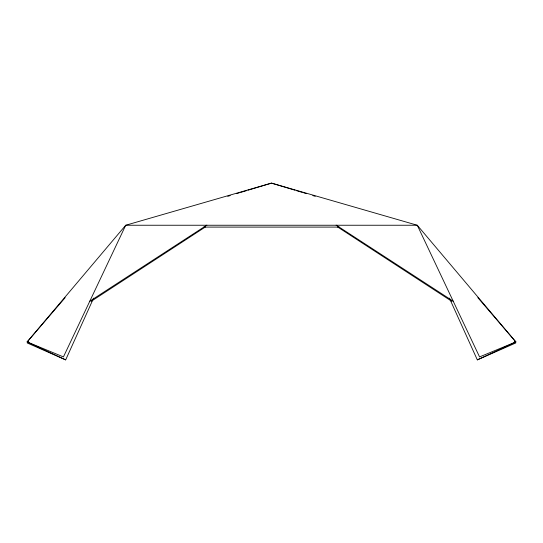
<?xml version="1.0" encoding="UTF-8"?>
<svg xmlns="http://www.w3.org/2000/svg" width="543" height="543" viewBox="0 0 543 543"><rect width="100%" height="100%" fill="white"/><g stroke="black" fill="none" stroke-linecap="round" stroke-linejoin="round"><path stroke-width="0.81" d="M28.331 341.683L27.238 342.966L65.676 359.88L93.606 298.121M65.676 359.88L27.15 341.941L125.725 225.243L271.5 183.12L417.275 225.243L515.85 341.941L477.324 359.88L449.394 298.121M477.854 297.673L515.85 341.941L479.564 356.914L417.275 225.243L125.725 225.243L63.436 356.914L27.15 341.941L65.146 297.673M27.15 341.941L28.569 341.018M89.656 301.311L206.863 225.135M91.143 301.351L205.464 226.913M477.324 359.88L515.762 342.966L514.669 341.683M227.768 196.315L230.198 195.582M236.68 193.627L239.103 192.894M240.725 192.405L246.393 190.695M248.015 190.206L271.5 183.12L294.985 190.206M203.7 227.096L339.3 227.096M296.607 190.695L302.275 192.405M303.897 192.894L306.32 193.627M312.802 195.582L315.232 196.315M336.137 225.135L453.344 301.311M514.431 341.018L515.85 341.941M337.536 226.913L451.857 301.351"/></g></svg>
